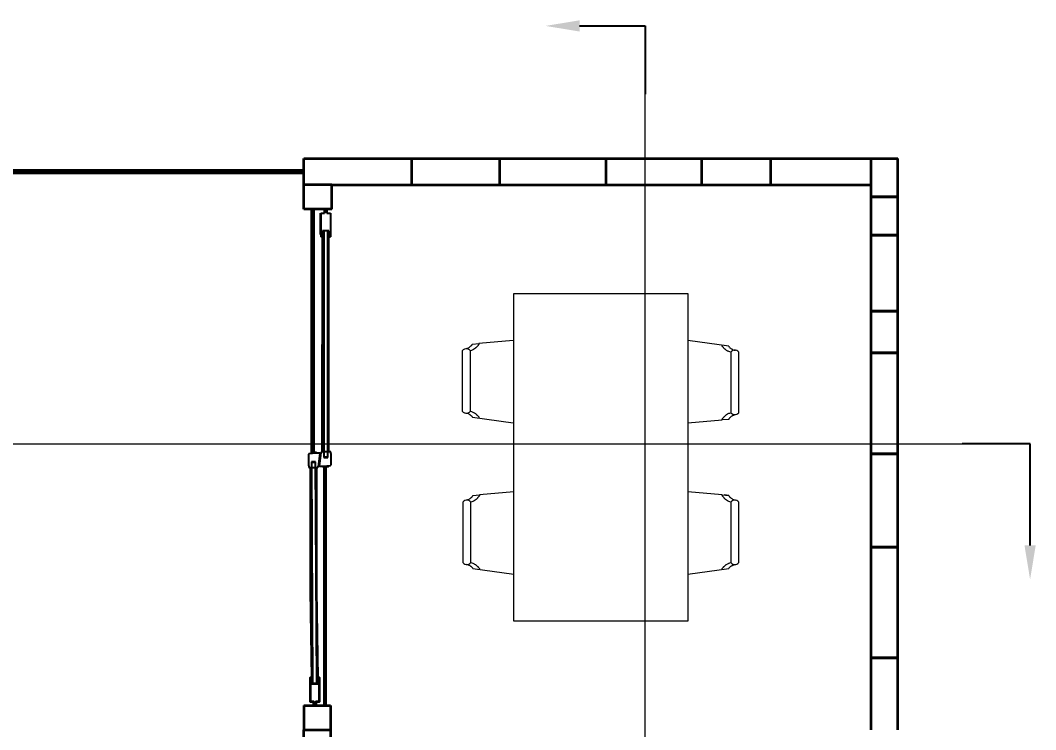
# Model space of a CAD drawing. Header units: inches. Extents: x -1721 to -596, y -6348 to -3031.
# Drawn here: x -664.06 to -658.69, y -3137.67 to -3133.92 of the extents above; entities that cross this region are included whole.
import ezdxf
from ezdxf import colors
from ezdxf.entities.mleader import LeaderData, LeaderLine
from ezdxf.math import Vec2, Vec3

# ---------------------------------------------------------------- set-up
doc = ezdxf.new("R2010")
doc.units = ezdxf.units.IN
doc.header["$MEASUREMENT"] = 0
for name, color, linetype, lineweight in [('A-FLOR-FTPT', 6, 'Continuous', 70), ('A-FURN', 8, 'Continuous', 18), ('A-WALL-FULL', 7, 'Continuous', 35), ('linee di sezione', 3, 'Continuous', 13)]:
    doc.layers.add(name, color=color, linetype=linetype, lineweight=lineweight)
for name, color, linetype in [('INFISSI_finissimi', 250, 'Continuous'), ('INFISSI_montanti', 2, 'Continuous'), ('INFISSI_vetro', 151, 'Continuous'), ('MURATURE', 5, 'Continuous')]:
    doc.layers.add(name, color=color, linetype=linetype)
doc.styles.get("Standard").update_dxf_attribs({"font": 'Arial.ttf'})

msp = doc.modelspace()

# ---------------------------------------------------------------- linework, layer by layer
for p, q in [((-662.4472, -3134.9386), (-662.4472, -3134.9178)), ((-662.4657, -3134.9386), (-662.4472, -3134.9386)), ((-662.4343, -3134.9386), (-662.4158, -3134.9386)), ((-662.4578, -3135.0321), (-662.4578, -3135.0643)), ((-662.423, -3135.0321), (-662.423, -3135.0643)), ((-662.4654, -3135.0524), (-662.4654, -3135.0643)), ((-662.4578, -3135.0643), (-662.4654, -3135.0643)), ((-662.423, -3135.0643), (-662.4158, -3135.0643)), ((-662.4158, -3135.0524), (-662.4158, -3135.0643)), ((-662.463, -3136.2007), (-662.4641, -3136.2064)), ((-662.4141, -3136.2007), (-662.463, -3136.2007)), ((-662.4141, -3136.2093), (-662.4141, -3136.2007)), ((-662.5303, -3136.2754), (-662.5303, -3136.284)), ((-662.5303, -3136.284), (-662.4814, -3136.284)), ((-662.4814, -3136.284), (-662.4803, -3136.2783))]:
    msp.add_line(p, q)
at = {"layer": 'A-FLOR-FTPT'}
msp.add_line((-668.4854, -3134.7195), (-662.5554, -3134.7195), dxfattribs=at)
at = {"layer": 'A-FURN'}
for p, q in [((-661.4483, -3135.6121), (-661.6299, -3135.6279)), ((-660.3085, -3135.6425), (-660.5251, -3135.6121)), ((-661.7184, -3135.6663), (-661.7184, -3135.9863)), ((-661.695, -3135.655), (-661.7002, -3135.6564)), ((-661.6932, -3135.6564), (-661.7002, -3135.6564)), ((-661.6863, -3135.6581), (-661.6932, -3135.6564)), ((-661.6749, -3135.6663), (-661.6801, -3135.6615)), ((-661.6749, -3135.9863), (-661.6749, -3135.6663)), ((-661.6649, -3135.631), (-661.6299, -3135.6279)), ((-661.6649, -3135.631), (-661.6649, -3135.6311)), ((-660.3085, -3135.6426), (-660.3085, -3135.6425)), ((-660.2933, -3135.6692), (-660.2985, -3135.674)), ((-660.2985, -3135.674), (-660.2985, -3135.994)), ((-660.2871, -3135.6658), (-660.2933, -3135.6692)), ((-660.2803, -3135.6641), (-660.2871, -3135.6658)), ((-660.255, -3135.994), (-660.255, -3135.674)), ((-661.6932, -3135.9962), (-661.6863, -3135.9945)), ((-661.6863, -3135.9945), (-661.6801, -3135.9911)), ((-661.6801, -3135.9911), (-661.6749, -3135.9863)), ((-660.2985, -3135.994), (-660.2933, -3135.9988)), ((-660.2871, -3136.0022), (-660.2803, -3136.004)), ((-661.6649, -3136.0178), (-661.6649, -3136.0178)), ((-661.6649, -3136.0178), (-661.4483, -3136.0483)), ((-660.5251, -3136.0483), (-660.3435, -3136.0325)), ((-660.3085, -3136.0293), (-660.3435, -3136.0325)), ((-660.3085, -3136.0293), (-660.3085, -3136.0292)), ((-660.2803, -3136.004), (-660.2732, -3136.004)), ((-660.2784, -3136.0053), (-660.2732, -3136.004)), ((-661.6623, -3136.4311), (-661.6273, -3136.4279)), ((-661.6623, -3136.4311), (-661.6623, -3136.4312)), ((-661.4457, -3136.4121), (-661.6273, -3136.4279)), ((-660.3435, -3136.428), (-660.5251, -3136.4121)), ((-660.3435, -3136.4279), (-660.3085, -3136.4311)), ((-660.3085, -3136.4311), (-660.3324, -3136.429)), ((-660.3085, -3136.4312), (-660.3085, -3136.4311)), ((-661.7158, -3136.4664), (-661.7158, -3136.7864)), ((-661.6924, -3136.4551), (-661.6976, -3136.4565)), ((-661.6906, -3136.4565), (-661.6976, -3136.4565)), ((-661.6837, -3136.4582), (-661.6906, -3136.4565)), ((-661.6723, -3136.4664), (-661.6775, -3136.4616)), ((-661.6723, -3136.7864), (-661.6723, -3136.4664)), ((-660.2933, -3136.4616), (-660.2985, -3136.4664)), ((-660.2985, -3136.4664), (-660.2985, -3136.7864)), ((-660.2871, -3136.4582), (-660.2933, -3136.4616)), ((-660.2803, -3136.4565), (-660.2871, -3136.4582)), ((-660.2784, -3136.4551), (-660.2711, -3136.4568)), ((-660.255, -3136.7864), (-660.255, -3136.4664)), ((-661.6906, -3136.7963), (-661.6837, -3136.7946)), ((-661.6837, -3136.7946), (-661.6775, -3136.7912)), ((-661.6775, -3136.7912), (-661.6723, -3136.7864)), ((-660.2985, -3136.7864), (-660.2933, -3136.7912)), ((-660.2871, -3136.7946), (-660.2803, -3136.7963)), ((-661.6623, -3136.8179), (-661.6623, -3136.8179)), ((-661.6623, -3136.8179), (-661.4457, -3136.8483)), ((-660.5251, -3136.8483), (-660.3085, -3136.8179)), ((-660.3085, -3136.8179), (-660.3085, -3136.8179))]:
    msp.add_line(p, q, dxfattribs=at)
msp.add_lwpolyline([(-661.4457, -3135.3647), (-660.5251, -3135.3647), (-660.5251, -3137.0957), (-661.4457, -3137.0957)], close=True, dxfattribs=at)
for points in [[(-661.7002, -3135.6564), (-661.707, -3135.6581), (-661.7132, -3135.6615), (-661.7184, -3135.6663)], [(-661.6801, -3135.6615), (-661.6863, -3135.6581)], [(-660.2896, -3135.6596), (-660.2802, -3135.6626), (-660.2732, -3135.6641)], [(-660.255, -3135.674), (-660.2602, -3135.6692), (-660.2664, -3135.6658), (-660.2732, -3135.6641), (-660.2803, -3135.6641)], [(-661.7184, -3135.9863), (-661.7132, -3135.9911), (-661.707, -3135.9945), (-661.7002, -3135.9962), (-661.6932, -3135.9962)], [(-661.6838, -3136.0007), (-661.6932, -3135.9977), (-661.7002, -3135.9962)], [(-660.2933, -3135.9988), (-660.2871, -3136.0022)], [(-660.2732, -3136.004), (-660.2664, -3136.0022), (-660.2602, -3135.9988), (-660.255, -3135.994)], [(-661.6976, -3136.4565), (-661.7044, -3136.4582), (-661.7106, -3136.4616), (-661.7158, -3136.4664)], [(-661.6775, -3136.4616), (-661.6837, -3136.4582)], [(-660.2732, -3136.4565), (-660.2803, -3136.4565)], [(-660.255, -3136.4664), (-660.2602, -3136.4616), (-660.2664, -3136.4582), (-660.2732, -3136.4565)], [(-661.7158, -3136.7864), (-661.7106, -3136.7912), (-661.7044, -3136.7946), (-661.6976, -3136.7963), (-661.6906, -3136.7963)], [(-661.6812, -3136.8008), (-661.6906, -3136.7978), (-661.6976, -3136.7963)], [(-660.2933, -3136.7912), (-660.2871, -3136.7946)], [(-660.2896, -3136.8008), (-660.2802, -3136.7978), (-660.2719, -3136.7961), (-660.2717, -3136.7961)], [(-660.2803, -3136.7963), (-660.2732, -3136.7963), (-660.2664, -3136.7946), (-660.2602, -3136.7912), (-660.255, -3136.7864)]]:
    msp.add_lwpolyline(points, dxfattribs=at)
for points in [[(-661.695, -3135.655), (-661.6844, -3135.6506), (-661.6832, -3135.6496), (-661.6819, -3135.6487)], [(-661.6657, -3135.6631), (-661.6684, -3135.6642), (-661.6715, -3135.6652), (-661.6749, -3135.6663)], [(-661.6741, -3135.6428), (-661.6728, -3135.6418), (-661.6715, -3135.6408), (-661.6704, -3135.6398)], [(-661.6704, -3135.6398), (-661.6695, -3135.6389), (-661.6684, -3135.6379), (-661.6677, -3135.6369)], [(-661.6677, -3135.6369), (-661.6669, -3135.6359), (-661.6664, -3135.6349), (-661.6657, -3135.6339)], [(-661.6657, -3135.6339), (-661.6652, -3135.633), (-661.6649, -3135.632), (-661.6649, -3135.631)], [(-661.6586, -3135.6599), (-661.6607, -3135.661), (-661.6634, -3135.662), (-661.6657, -3135.6631)], [(-661.6491, -3135.6535), (-661.6516, -3135.6556), (-661.6538, -3135.6578), (-661.6586, -3135.6599)], [(-661.6457, -3135.6503), (-661.6468, -3135.6513), (-661.648, -3135.6524), (-661.6491, -3135.6535)], [(-661.6313, -3135.6343), (-661.6318, -3135.6353), (-661.6326, -3135.6364), (-661.6334, -3135.6375)], [(-661.63, -3135.6311), (-661.6302, -3135.6321), (-661.6307, -3135.6332), (-661.6313, -3135.6343)], [(-661.6299, -3135.6279), (-661.6297, -3135.6289), (-661.6297, -3135.63), (-661.63, -3135.6311)], [(-660.3438, -3135.6406), (-660.3441, -3135.6396), (-660.3441, -3135.6386), (-660.344, -3135.6376)], [(-660.3425, -3135.6436), (-660.3431, -3135.6426), (-660.3434, -3135.6416), (-660.3438, -3135.6406)], [(-660.3403, -3135.6466), (-660.3412, -3135.6456), (-660.3421, -3135.6446), (-660.3425, -3135.6436)], [(-660.3375, -3135.6497), (-660.3385, -3135.6487), (-660.3394, -3135.6477), (-660.3403, -3135.6466)], [(-660.3343, -3135.6527), (-660.3354, -3135.6517), (-660.3365, -3135.6507), (-660.3375, -3135.6497)], [(-660.3245, -3135.6619), (-660.3257, -3135.6608), (-660.3268, -3135.6598), (-660.3279, -3135.6588)], [(-660.3203, -3135.6649), (-660.3219, -3135.6639), (-660.3232, -3135.6629), (-660.3245, -3135.6619)], [(-660.3085, -3135.6425), (-660.3085, -3135.6434), (-660.3082, -3135.6442), (-660.3077, -3135.6451)], [(-660.2985, -3135.674), (-660.302, -3135.673), (-660.305, -3135.672), (-660.3078, -3135.671)], [(-660.3077, -3135.6451), (-660.3072, -3135.646), (-660.3065, -3135.6469), (-660.3057, -3135.6478)], [(-660.2916, -3135.6583), (-660.2908, -3135.6588), (-660.29, -3135.6593), (-660.2896, -3135.6596)], [(-661.6819, -3136.0021), (-661.6826, -3136.0015), (-661.6834, -3136.001), (-661.6838, -3136.0007)], [(-661.6749, -3135.9863), (-661.6714, -3135.9873), (-661.6684, -3135.9883), (-661.6657, -3135.9893)], [(-661.6531, -3135.9954), (-661.6516, -3135.9964), (-661.6502, -3135.9974), (-661.6489, -3135.9985)], [(-661.6489, -3135.9985), (-661.6477, -3135.9995), (-661.6466, -3136.0005), (-661.6455, -3136.0015)], [(-660.3243, -3136.0068), (-660.3219, -3136.0047), (-660.3196, -3136.0026), (-660.3148, -3136.0004)], [(-660.3148, -3136.0004), (-660.3127, -3135.9994), (-660.31, -3135.9983), (-660.3077, -3135.9972)], [(-660.3077, -3135.9972), (-660.305, -3135.9962), (-660.302, -3135.9951), (-660.2985, -3135.994)], [(-661.6657, -3136.0152), (-661.6662, -3136.0143), (-661.6669, -3136.0134), (-661.6677, -3136.0126)], [(-661.6649, -3136.0178), (-661.6649, -3136.0169), (-661.6652, -3136.0161), (-661.6657, -3136.0152)], [(-661.6391, -3136.0076), (-661.638, -3136.0086), (-661.637, -3136.0096), (-661.6359, -3136.0106)], [(-661.6359, -3136.0106), (-661.6349, -3136.0116), (-661.634, -3136.0127), (-661.6331, -3136.0137)], [(-661.6331, -3136.0137), (-661.6322, -3136.0147), (-661.6314, -3136.0157), (-661.6309, -3136.0167)], [(-661.6309, -3136.0167), (-661.6303, -3136.0177), (-661.6301, -3136.0187), (-661.6299, -3136.0198)], [(-661.6299, -3136.0198), (-661.6293, -3136.0208), (-661.6293, -3136.0217), (-661.6295, -3136.0228)], [(-660.3435, -3136.0325), (-660.3437, -3136.0314), (-660.3437, -3136.0303), (-660.3434, -3136.0293)], [(-660.3434, -3136.0293), (-660.3432, -3136.0282), (-660.3428, -3136.0271), (-660.3422, -3136.0261)], [(-660.3422, -3136.0261), (-660.3416, -3136.025), (-660.3408, -3136.0239), (-660.34, -3136.0229)], [(-660.3277, -3136.01), (-660.3267, -3136.009), (-660.3255, -3136.0079), (-660.3243, -3136.0068)], [(-660.3077, -3136.0264), (-660.3082, -3136.0274), (-660.3085, -3136.0283), (-660.3085, -3136.0293)], [(-660.3057, -3136.0234), (-660.3065, -3136.0244), (-660.307, -3136.0254), (-660.3077, -3136.0264)], [(-660.303, -3136.0205), (-660.3039, -3136.0215), (-660.305, -3136.0225), (-660.3057, -3136.0234)], [(-660.2993, -3136.0176), (-660.3006, -3136.0185), (-660.3019, -3136.0195), (-660.303, -3136.0205)], [(-660.2784, -3136.0053), (-660.289, -3136.0097), (-660.2903, -3136.0107), (-660.2916, -3136.0117)], [(-661.6631, -3136.434), (-661.6626, -3136.4331), (-661.6623, -3136.4321), (-661.6623, -3136.4311)], [(-661.6274, -3136.4311), (-661.6276, -3136.4322), (-661.6281, -3136.4333), (-661.6287, -3136.4343)], [(-661.6273, -3136.4279), (-661.6271, -3136.429), (-661.6271, -3136.4301), (-661.6274, -3136.4311)], [(-660.3434, -3136.4311), (-660.3437, -3136.4301), (-660.3437, -3136.429), (-660.3435, -3136.4279)], [(-660.3422, -3136.4343), (-660.3428, -3136.4333), (-660.343, -3136.4322), (-660.3431, -3136.4311)], [(-660.3085, -3136.4311), (-660.3085, -3136.4321), (-660.3082, -3136.4331), (-660.3077, -3136.434)], [(-661.6924, -3136.4551), (-661.6818, -3136.4507), (-661.6806, -3136.4497), (-661.6793, -3136.4487)], [(-661.6631, -3136.4632), (-661.6658, -3136.4642), (-661.6689, -3136.4653), (-661.6723, -3136.4664)], [(-661.6715, -3136.4429), (-661.6702, -3136.4419), (-661.6689, -3136.4409), (-661.6678, -3136.4399)], [(-661.6678, -3136.4399), (-661.6669, -3136.4389), (-661.6658, -3136.438), (-661.6651, -3136.437)], [(-661.6651, -3136.437), (-661.6643, -3136.436), (-661.6638, -3136.435), (-661.6631, -3136.434)], [(-661.656, -3136.46), (-661.6581, -3136.461), (-661.6608, -3136.4621), (-661.6631, -3136.4632)], [(-661.6465, -3136.4536), (-661.649, -3136.4557), (-661.6512, -3136.4578), (-661.656, -3136.46)], [(-661.6431, -3136.4504), (-661.6442, -3136.4514), (-661.6454, -3136.4525), (-661.6465, -3136.4536)], [(-661.6287, -3136.4343), (-661.6292, -3136.4354), (-661.63, -3136.4365), (-661.6308, -3136.4375)], [(-660.34, -3136.4375), (-660.3408, -3136.4365), (-660.3417, -3136.4354), (-660.3422, -3136.4343)], [(-660.3243, -3136.4536), (-660.3256, -3136.4525), (-660.3267, -3136.4514), (-660.3277, -3136.4504)], [(-660.3148, -3136.46), (-660.3189, -3136.4578), (-660.3219, -3136.4557), (-660.3243, -3136.4536)], [(-660.3077, -3136.4632), (-660.3104, -3136.4621), (-660.3127, -3136.461), (-660.3148, -3136.46)], [(-660.3077, -3136.434), (-660.3072, -3136.435), (-660.3065, -3136.436), (-660.3057, -3136.437)], [(-660.2985, -3136.4664), (-660.302, -3136.4653), (-660.305, -3136.4642), (-660.3077, -3136.4632)], [(-660.3057, -3136.437), (-660.3049, -3136.438), (-660.3039, -3136.4389), (-660.3028, -3136.4399)], [(-660.3028, -3136.4399), (-660.3018, -3136.4409), (-660.3006, -3136.4419), (-660.2993, -3136.4429)], [(-660.2916, -3136.4487), (-660.2903, -3136.4497), (-660.289, -3136.4507), (-660.2784, -3136.4551)], [(-661.6793, -3136.8021), (-661.68, -3136.8016), (-661.6808, -3136.8011), (-661.6812, -3136.8008)], [(-661.6723, -3136.7864), (-661.6688, -3136.7874), (-661.6658, -3136.7884), (-661.6631, -3136.7894)], [(-661.6505, -3136.7955), (-661.649, -3136.7965), (-661.6476, -3136.7975), (-661.6463, -3136.7985)], [(-661.6463, -3136.7985), (-661.6451, -3136.7996), (-661.644, -3136.8006), (-661.6429, -3136.8016)], [(-661.6365, -3136.8077), (-661.6354, -3136.8087), (-661.6344, -3136.8097), (-661.6333, -3136.8107)], [(-660.3375, -3136.8107), (-660.3365, -3136.8097), (-660.3354, -3136.8087), (-660.3343, -3136.8077)], [(-660.3279, -3136.8016), (-660.3268, -3136.8006), (-660.3256, -3136.7996), (-660.3245, -3136.7985)], [(-660.3245, -3136.7985), (-660.3232, -3136.7975), (-660.3221, -3136.7965), (-660.3206, -3136.7955)], [(-660.3078, -3136.7894), (-660.305, -3136.7884), (-660.302, -3136.7874), (-660.2985, -3136.7864)], [(-660.2892, -3136.8006), (-660.29, -3136.8011), (-660.2908, -3136.8016), (-660.2916, -3136.8021)], [(-661.6631, -3136.8153), (-661.6636, -3136.8144), (-661.6643, -3136.8135), (-661.6651, -3136.8127)], [(-661.6623, -3136.8179), (-661.6623, -3136.817), (-661.6626, -3136.8162), (-661.6631, -3136.8153)], [(-661.6333, -3136.8107), (-661.6323, -3136.8117), (-661.6314, -3136.8127), (-661.6305, -3136.8138)], [(-661.6305, -3136.8138), (-661.6296, -3136.8148), (-661.6288, -3136.8158), (-661.6283, -3136.8168)], [(-661.6283, -3136.8168), (-661.6277, -3136.8178), (-661.6275, -3136.8188), (-661.6273, -3136.8198)], [(-661.6273, -3136.8198), (-661.6267, -3136.8208), (-661.6267, -3136.8218), (-661.6269, -3136.8229)], [(-660.344, -3136.8228), (-660.3441, -3136.8218), (-660.3441, -3136.8208), (-660.3438, -3136.8198)], [(-660.3438, -3136.8198), (-660.3436, -3136.8188), (-660.3431, -3136.8178), (-660.3425, -3136.8168)], [(-660.3425, -3136.8168), (-660.3419, -3136.8158), (-660.3412, -3136.8148), (-660.3403, -3136.8138)], [(-660.3403, -3136.8138), (-660.3395, -3136.8127), (-660.3385, -3136.8117), (-660.3375, -3136.8107)], [(-660.3077, -3136.8153), (-660.3082, -3136.8162), (-660.3085, -3136.817), (-660.3085, -3136.8179)], [(-660.3057, -3136.8127), (-660.3065, -3136.8135), (-660.3073, -3136.8144), (-660.3077, -3136.8153)]]:
    msp.add_open_spline(points, degree=3, dxfattribs=at)
for points, knots in [([(-661.6819, -3135.6487), (-661.6806, -3135.6477), (-661.6779, -3135.6457), (-661.6754, -3135.6438), (-661.6741, -3135.6428)], [-0.4999999, -0.4999999, -0.4999999, -0.4999999, -0.4166667, -0.3333333, -0.3333333, -0.3333333, -0.3333333]), ([(-661.6394, -3135.6439), (-661.6405, -3135.6449), (-661.6426, -3135.6471), (-661.6446, -3135.6492), (-661.6457, -3135.6503)], [-0.5833333, -0.5833333, -0.5833333, -0.5833333, -0.5, -0.4166668, -0.4166668, -0.4166668, -0.4166668]), ([(-661.6334, -3135.6375), (-661.6343, -3135.6385), (-661.6362, -3135.6407), (-661.6383, -3135.6428), (-661.6394, -3135.6439)], [-0.75, -0.75, -0.75, -0.75, -0.6666667, -0.5833334, -0.5833334, -0.5833334, -0.5833334]), ([(-660.3279, -3135.6588), (-660.329, -3135.6578), (-660.331, -3135.6558), (-660.3332, -3135.6537), (-660.3343, -3135.6527)], [0.416667, 0.416667, 0.416667, 0.416667, 0.5, 0.5833333, 0.5833333, 0.5833333, 0.5833333]), ([(-660.3078, -3135.671), (-660.3105, -3135.67), (-660.3151, -3135.6679), (-660.3187, -3135.6659), (-660.3203, -3135.6649)], [0.0833336, 0.0833336, 0.0833336, 0.0833336, 0.1666667, 0.2499995, 0.2499995, 0.2499995, 0.2499995]), ([(-660.3057, -3135.6478), (-660.3041, -3135.6495), (-660.3007, -3135.6521), (-660.2955, -3135.6556), (-660.2929, -3135.6574), (-660.2916, -3135.6583)], [-0.8333326, -0.8333326, -0.8333326, -0.8333326, -0.6666667, -0.5833333, -0.5000001, -0.5000001, -0.5000001, -0.5000001]), ([(-661.6677, -3136.0126), (-661.6694, -3136.0108), (-661.6727, -3136.0082), (-661.6779, -3136.0047), (-661.6806, -3136.0029), (-661.6819, -3136.0021)], [-0.8333326, -0.8333326, -0.8333326, -0.8333326, -0.6666667, -0.5833333, -0.5000001, -0.5000001, -0.5000001, -0.5000001]), ([(-661.6657, -3135.9893), (-661.663, -3135.9904), (-661.6583, -3135.9924), (-661.6547, -3135.9944), (-661.6531, -3135.9954)], [0.0833336, 0.0833336, 0.0833336, 0.0833336, 0.1666667, 0.2499995, 0.2499995, 0.2499995, 0.2499995]), ([(-661.6455, -3136.0015), (-661.6444, -3136.0025), (-661.6424, -3136.0045), (-661.6402, -3136.0066), (-661.6391, -3136.0076)], [0.416667, 0.416667, 0.416667, 0.416667, 0.5, 0.5833333, 0.5833333, 0.5833333, 0.5833333]), ([(-660.34, -3136.0229), (-660.3391, -3136.0218), (-660.3372, -3136.0197), (-660.334, -3136.0164), (-660.3308, -3136.0132), (-660.3288, -3136.0111), (-660.3277, -3136.01)], [-0.75, -0.75, -0.75, -0.75, -0.6666667, -0.5833333, -0.5, -0.4166668, -0.4166668, -0.4166668, -0.4166668]), ([(-660.2916, -3136.0117), (-660.2929, -3136.0126), (-660.2956, -3136.0146), (-660.2981, -3136.0166), (-660.2993, -3136.0176)], [-0.4999999, -0.4999999, -0.4999999, -0.4999999, -0.4166667, -0.3333333, -0.3333333, -0.3333333, -0.3333333]), ([(-661.6793, -3136.4487), (-661.678, -3136.4478), (-661.6753, -3136.4458), (-661.6728, -3136.4438), (-661.6715, -3136.4429)], [-0.4999999, -0.4999999, -0.4999999, -0.4999999, -0.4166667, -0.3333333, -0.3333333, -0.3333333, -0.3333333]), ([(-661.6368, -3136.444), (-661.6379, -3136.445), (-661.64, -3136.4472), (-661.642, -3136.4493), (-661.6431, -3136.4504)], [-0.5833333, -0.5833333, -0.5833333, -0.5833333, -0.5, -0.4166668, -0.4166668, -0.4166668, -0.4166668]), ([(-661.6308, -3136.4375), (-661.6317, -3136.4386), (-661.6336, -3136.4408), (-661.6357, -3136.4429), (-661.6368, -3136.444)], [-0.75, -0.75, -0.75, -0.75, -0.6666667, -0.5833334, -0.5833334, -0.5833334, -0.5833334]), ([(-660.334, -3136.444), (-660.3351, -3136.4429), (-660.3373, -3136.4408), (-660.3391, -3136.4386), (-660.34, -3136.4375)], [0.5833334, 0.5833334, 0.5833334, 0.5833334, 0.6666667, 0.75, 0.75, 0.75, 0.75]), ([(-660.3277, -3136.4504), (-660.3288, -3136.4493), (-660.3308, -3136.4472), (-660.333, -3136.445), (-660.334, -3136.444)], [0.4166668, 0.4166668, 0.4166668, 0.4166668, 0.5, 0.5833333, 0.5833333, 0.5833333, 0.5833333]), ([(-660.2993, -3136.4429), (-660.2981, -3136.4438), (-660.2955, -3136.4458), (-660.2929, -3136.4478), (-660.2916, -3136.4487)], [0.3333333, 0.3333333, 0.3333333, 0.3333333, 0.4166667, 0.4999999, 0.4999999, 0.4999999, 0.4999999]), ([(-661.6651, -3136.8127), (-661.6668, -3136.8109), (-661.6701, -3136.8083), (-661.6753, -3136.8048), (-661.678, -3136.803), (-661.6793, -3136.8021)], [-0.8333326, -0.8333326, -0.8333326, -0.8333326, -0.6666667, -0.5833333, -0.5000001, -0.5000001, -0.5000001, -0.5000001]), ([(-661.6631, -3136.7894), (-661.6604, -3136.7904), (-661.6557, -3136.7925), (-661.6521, -3136.7945), (-661.6505, -3136.7955)], [0.0833336, 0.0833336, 0.0833336, 0.0833336, 0.1666667, 0.2499995, 0.2499995, 0.2499995, 0.2499995]), ([(-661.6429, -3136.8016), (-661.6418, -3136.8026), (-661.6398, -3136.8046), (-661.6376, -3136.8067), (-661.6365, -3136.8077)], [0.416667, 0.416667, 0.416667, 0.416667, 0.5, 0.5833333, 0.5833333, 0.5833333, 0.5833333]), ([(-660.3343, -3136.8077), (-660.3332, -3136.8067), (-660.331, -3136.8046), (-660.329, -3136.8026), (-660.3279, -3136.8016)], [-0.5833333, -0.5833333, -0.5833333, -0.5833333, -0.5, -0.416667, -0.416667, -0.416667, -0.416667]), ([(-660.3203, -3136.7955), (-660.3187, -3136.7945), (-660.3154, -3136.7925), (-660.3099, -3136.7904), (-660.3071, -3136.7894)], [-0.2499995, -0.2499995, -0.2499995, -0.2499995, -0.1666667, -0.0833336, -0.0833336, -0.0833336, -0.0833336]), ([(-660.2916, -3136.8021), (-660.2929, -3136.803), (-660.2955, -3136.8048), (-660.2994, -3136.8074), (-660.303, -3136.81), (-660.3048, -3136.8118), (-660.3057, -3136.8127)], [0.5000001, 0.5000001, 0.5000001, 0.5000001, 0.5833333, 0.6666667, 0.75, 0.8333326, 0.8333326, 0.8333326, 0.8333326])]:
    msp.add_open_spline(points, degree=3, knots=knots, dxfattribs=at)
at = {"layer": 'A-WALL-FULL'}
for p, q in [((-662.5554, -3134.6495), (-659.4154, -3134.6495)), ((-662.5554, -3134.9178), (-662.5554, -3134.6495)), ((-661.9854, -3134.7895), (-661.9854, -3134.6502)), ((-661.5211, -3134.6489), (-661.5211, -3134.7889)), ((-660.9582, -3134.6495), (-660.9582, -3134.7895)), ((-660.4522, -3134.7895), (-660.4522, -3134.6495)), ((-660.0863, -3134.7895), (-660.0863, -3134.6495)), ((-659.5554, -3134.7895), (-659.5554, -3134.6495)), ((-659.4154, -3137.6695), (-659.4154, -3134.6495)), ((-662.4076, -3134.7895), (-662.5554, -3134.7895)), ((-662.4076, -3134.7895), (-659.5554, -3134.7895)), ((-662.4076, -3134.9179), (-662.4076, -3134.7895)), ((-659.5554, -3137.6695), (-659.5554, -3134.7895)), ((-659.4145, -3134.8537), (-659.5545, -3134.8537)), ((-659.5545, -3134.8537), (-659.4145, -3134.8537)), ((-659.4145, -3134.8537), (-659.5545, -3134.8537)), ((-662.4076, -3134.9178), (-662.5554, -3134.9178)), ((-659.4145, -3135.056), (-659.5545, -3135.056)), ((-659.5545, -3135.056), (-659.4145, -3135.056)), ((-659.4145, -3135.056), (-659.5545, -3135.056)), ((-659.4145, -3135.4567), (-659.5545, -3135.4567)), ((-659.5545, -3135.4567), (-659.4145, -3135.4567)), ((-659.4145, -3135.4567), (-659.5545, -3135.4567)), ((-659.4145, -3135.6784), (-659.5545, -3135.6784)), ((-659.5545, -3135.6784), (-659.4145, -3135.6784)), ((-659.4145, -3135.6784), (-659.5545, -3135.6784)), ((-659.4145, -3136.2107), (-659.5545, -3136.2107)), ((-659.5545, -3136.2107), (-659.4145, -3136.2107)), ((-659.4145, -3136.2107), (-659.5545, -3136.2107)), ((-659.4145, -3136.7043), (-659.5545, -3136.7043)), ((-659.5545, -3136.7043), (-659.4145, -3136.7043)), ((-659.4145, -3136.7043), (-659.5545, -3136.7043)), ((-659.4154, -3137.2904), (-659.5554, -3137.2904)), ((-659.5554, -3137.2904), (-659.4154, -3137.2904)), ((-659.4154, -3137.2904), (-659.5554, -3137.2904)), ((-662.5554, -3137.5411), (-662.4154, -3137.5411)), ((-662.5554, -3137.5411), (-662.5554, -3137.6695)), ((-662.4154, -3137.5411), (-662.4154, -3137.6695)), ((-662.5554, -3137.6695), (-662.4154, -3137.6695)), ((-662.5554, -3137.9195), (-662.5554, -3137.6695)), ((-662.4154, -3137.6695), (-662.4154, -3137.9195))]:
    msp.add_line(p, q, dxfattribs=at)
at = {"layer": 'A-WALL-FULL', "color": 7}
for p, q in [((-662.4343, -3134.9386), (-662.4343, -3134.9179)), ((-662.4654, -3135.0524), (-662.4657, -3134.9386)), ((-662.5155, -3136.2545), (-662.494, -3136.2545)), ((-662.4292, -3136.2302), (-662.4507, -3136.2301))]:
    msp.add_line(p, q, dxfattribs=at)
for points in [[(-662.4417, -3136.2801), (-662.4417, -3137.502), (-662.4416, -3137.5411)], [(-662.4917, -3137.5412), (-662.4917, -3137.5204), (-662.4732, -3137.5204), (-662.4735, -3137.4066), (-662.4735, -3137.3947), (-662.4811, -3137.3947), (-662.4811, -3137.4269), (-662.5007, -3137.4269), (-662.5159, -3137.4269), (-662.5159, -3137.3947), (-662.5231, -3137.3947), (-662.5231, -3137.4066), (-662.5231, -3137.5204), (-662.5046, -3137.5204), (-662.5046, -3137.5411)]]:
    msp.add_lwpolyline(points, dxfattribs=at)
at = {"layer": 'INFISSI_finissimi', "color": 7}
for p, q in [((-662.518, -3134.9179), (-662.518, -3136.2066)), ((-662.5113, -3134.9178), (-662.5113, -3136.2056)), ((-662.5023, -3134.9178), (-662.5023, -3136.2046)), ((-662.4508, -3136.2808), (-662.4508, -3137.5411))]:
    msp.add_line(p, q, dxfattribs=at)
msp.add_lwpolyline([(-662.4485, -3137.5411), (-662.4485, -3136.2807)], dxfattribs=at)
for centre, start, end in [((-662.4804, -3136.4429), 92.5759, 99.0507), ((-662.464, -3136.0418), 272.5759, 279.0507)]:
    msp.add_arc(centre, 0.2393, start, end, dxfattribs=at)
at = {"layer": 'INFISSI_montanti', "color": 7}
for p, q in [((-662.4158, -3134.9386), (-662.4158, -3135.0524)), ((-662.4382, -3135.0321), (-662.4578, -3135.0321)), ((-662.423, -3135.0321), (-662.4382, -3135.0321)), ((-662.5203, -3136.2092), (-662.5203, -3136.2105)), ((-662.4884, -3136.2065), (-662.4884, -3136.2073)), ((-662.456, -3136.2782), (-662.456, -3136.2774)), ((-662.4241, -3136.2755), (-662.4241, -3136.2741))]:
    msp.add_line(p, q, dxfattribs=at)
for centre, radius, start, end in [((-662.5176, -3136.2092), 0.00266, 99.0507, 180), ((-662.4804, -3136.4429), 0.2358, 91.9389, 99.74), ((-662.491, -3136.2065), 0.00266, 0, 92.5759), ((-662.464, -3136.0418), 0.2358, 271.9389, 279.74), ((-662.4533, -3136.2782), 0.00266, 180, 272.5759), ((-662.4267, -3136.2755), 0.00266, 279.0507, 0)]:
    msp.add_arc(centre, radius, start, end, dxfattribs=at)
at = {"layer": 'INFISSI_vetro', "color": 4}
for p, q in [((-662.4507, -3135.0321), (-662.4507, -3136.2301)), ((-662.4292, -3136.2302), (-662.4292, -3135.0321)), ((-662.4583, -3136.2007), (-662.4578, -3135.0643)), ((-662.423, -3136.2007), (-662.423, -3135.0643)), ((-662.5154, -3136.2545), (-662.5097, -3137.4269)), ((-662.4873, -3137.4269), (-662.494, -3136.2545))]:
    msp.add_line(p, q, dxfattribs=at)
for points in [[(-662.5225, -3136.284), (-662.5225, -3136.9349), (-662.5159, -3137.3947)], [(-662.4811, -3137.3946), (-662.4869, -3136.9349), (-662.4868, -3136.284)]]:
    msp.add_lwpolyline(points, dxfattribs=at)
at = {"layer": 'linee di sezione', "lineweight": 13}
for p, q in [((-660.7516, -3144.0595), (-660.7516, -3134.3095)), ((-668.7928, -3136.1588), (-659.0754, -3136.1588))]:
    msp.add_line(p, q, dxfattribs=at)
at = {"layer": 'MURATURE', "color": 7}
for p, q in [((-662.5303, -3136.2754), (-662.5303, -3136.2139)), ((-662.4706, -3136.2087), (-662.4803, -3136.2783)), ((-662.4738, -3136.276), (-662.4641, -3136.2064)), ((-662.4141, -3136.2093), (-662.4141, -3136.2708))]:
    msp.add_line(p, q, dxfattribs=at)
for points in [[(-662.4706, -3136.2087, 0.499787), (-662.4718, -3136.2073, 0.060935), (-662.5289, -3136.2122, 0.355087), (-662.5303, -3136.2139)], [(-662.4738, -3136.276, 0.499787), (-662.4725, -3136.2773, 0.060935), (-662.4155, -3136.2725, 0.355087), (-662.4141, -3136.2708)]]:
    msp.add_lwpolyline(points, format="xyb", dxfattribs=at)

# ---------------------------------------------------------------- leaders
at = {"layer": 'linee di sezione', "lineweight": 13}
ml = msp.add_multileader_mtext('Standard', dxfattribs=at)
ml.set_content('', color=256)
ml.set_leader_properties()
ml.build(insert=Vec2(0, 0))
ml.multileader.update_dxf_attribs({"dogleg_length": 0.36, "arrow_head_size": 0.18})
ctx = ml.context
ctx.base_point, ctx.char_height, ctx.arrow_head_size, ctx.landing_gap_size, ctx.plane_origin, ctx.plane_x_axis, ctx.plane_y_axis = Vec3(-660.7516, -3134.4895), 0.18, 0.18, 0.09, Vec3(-661.2781, -3133.9495), Vec3(0, 1), Vec3(-1, 0)
ctx.text_align_type = 2
notes = []
notes.append((ctx, [(0, (1, 1, 0), (-660.7516, -3133.9495), (0, -1), 0.36, [(0, [(-661.2781, -3133.9495)], 0, [])])]))
ctx.mtext.insert, ctx.mtext.text_direction, ctx.mtext.rotation, ctx.mtext.alignment, ctx.mtext.flow_direction = Vec3(-660.8416, -3134.3995), Vec3(0, 1), 1.570796, 3, 5
ml = msp.add_multileader_mtext('Standard', dxfattribs=at)
ml.set_content('', color=256)
ml.set_leader_properties()
ml.build(insert=Vec2(0, 0))
ml.multileader.update_dxf_attribs({"dogleg_length": 0.36, "arrow_head_size": 0.18})
ctx = ml.context
ctx.base_point, ctx.char_height, ctx.arrow_head_size, ctx.landing_gap_size, ctx.plane_origin = Vec3(-659.2554, -3136.1588), 0.18, 0.18, 0.09, Vec3(-658.7154, -3136.8758)
ctx.text_align_type = 2
notes.append((ctx, [(0, (1, 1, 0), (-658.7154, -3136.1588), (-1, 0), 0.36, [(0, [(-658.7154, -3136.8758)], 0, [])])]))
ctx.mtext.insert, ctx.mtext.alignment, ctx.mtext.flow_direction = Vec3(-659.1654, -3136.0688), 3, 5
for ctx, leaders in notes:
    for number, flags, end, landing, length, lines in leaders:
        leader = LeaderData()
        leader.index, (leader.has_last_leader_line, leader.has_dogleg_vector, leader.attachment_direction) = number, flags
        leader.last_leader_point, leader.dogleg_vector, leader.dogleg_length = Vec3(end), Vec3(landing), length
        for number, points, colour, breaks in lines:
            line = LeaderLine()
            line.index, line.vertices, line.color, line.breaks = number, Vec3.list(points), colors.encode_raw_color(colour), breaks
            leader.lines.append(line)
        ctx.leaders.append(leader)

doc.saveas('drawing.dxf')
